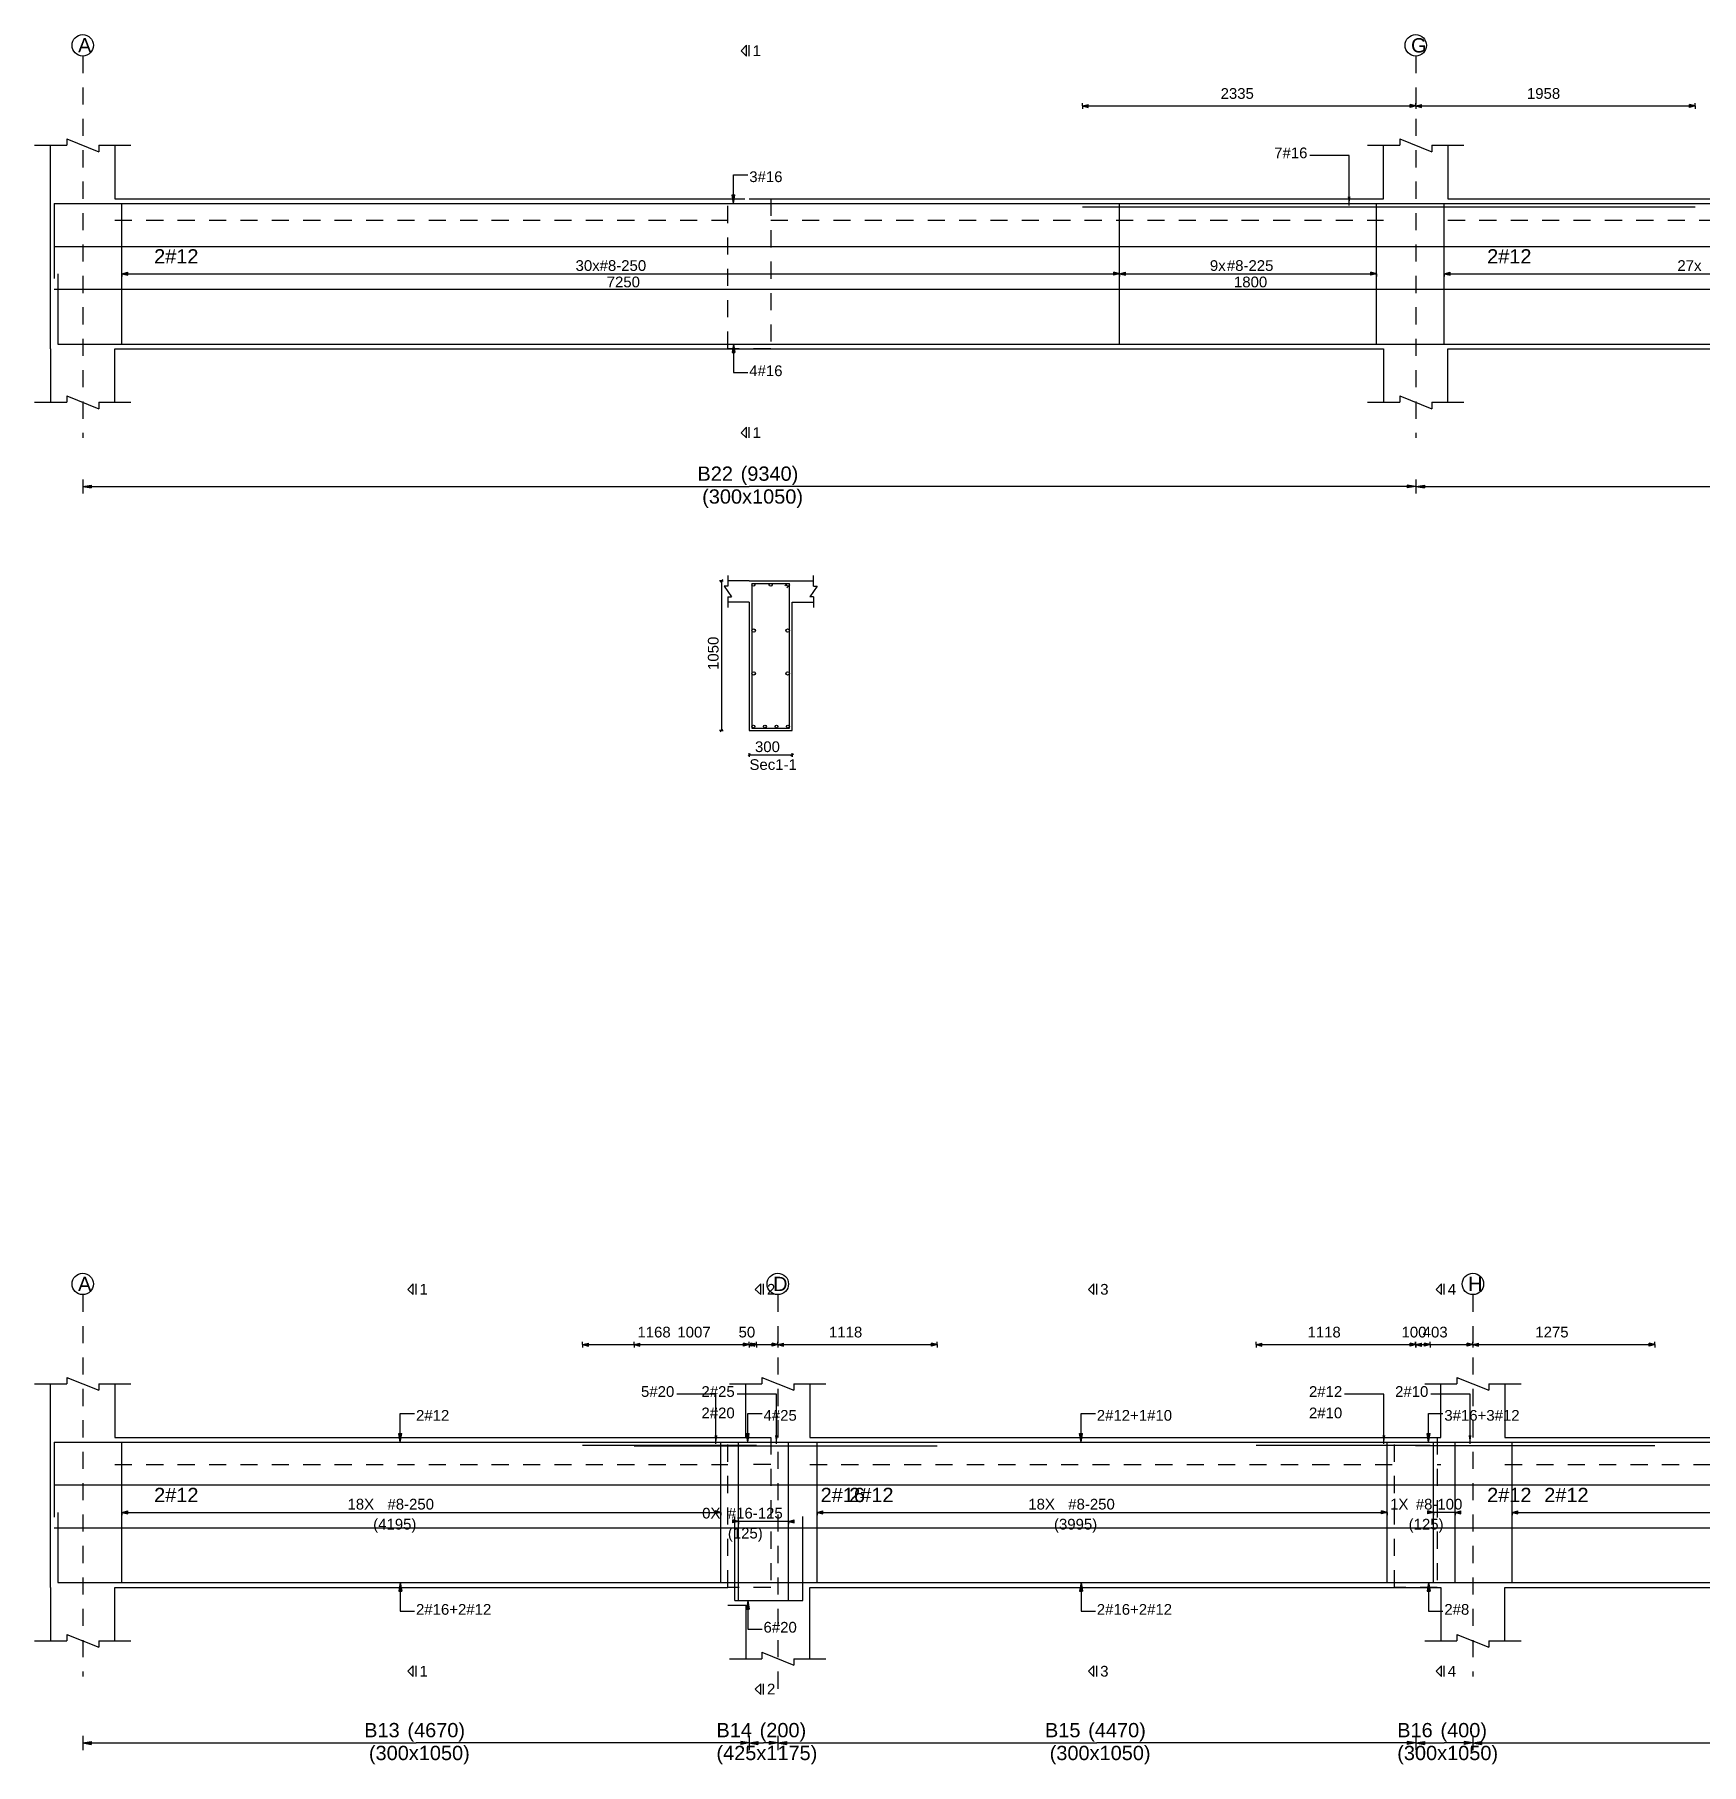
# Model space of a CAD drawing. Extents: x 0 to 98, y 3 to 248.
# Drawn here: x 0.66 to 12.34, y 123.25 to 135.37 of the extents above; entities that cross this region are included whole.
import ezdxf

# ---------------------------------------------------------------- set-up
doc = ezdxf.new("R2010")
doc.units = 0
doc.linetypes.add('ACAD_ISO02W100', pattern=[15, 12, -3])
for name, color, linetype in [('Axisline', 1, 'CONTINUOUS'), ('Axisline_Name', 2, 'CONTINUOUS'), ('Beam_bottombarlabeling', 2, 'CONTINUOUS'), ('Beam_Cross_Label', 4, 'CONTINUOUS'), ('Beam_CrossSection', 2, 'CONTINUOUS'), ('Beam_Dimensions_LS', 3, 'CONTINUOUS'), ('Beam_NameLS', 6, 'CONTINUOUS'), ('Beam_topbarsLabeling', 2, 'CONTINUOUS'), ('dim_all', 7, 'CONTINUOUS'), ('Extra_Topsteel_Labeling', 2, 'CONTINUOUS'), ('Extrabars', 7, 'CONTINUOUS'), ('Longsection', 2, 'CONTINUOUS'), ('main_botbars', 4, 'CONTINUOUS'), ('main_topbars', 4, 'CONTINUOUS'), ('SecondaryBeam', 2, 'CONTINUOUS'), ('SectionLine', 4, 'CONTINUOUS'), ('Sidefacebar', 140, 'CONTINUOUS'), ('Slabline', 253, 'CONTINUOUS'), ('span_dim', 7, 'CONTINUOUS'), ('spanline', 7, 'CONTINUOUS'), ('Stirrup_bar', 1, 'CONTINUOUS'), ('Stirrup_Dia_Spacing', 2, 'CONTINUOUS'), ('Stirrup_Length', 7, 'CONTINUOUS'), ('Stirrup_Numbers', 2, 'CONTINUOUS')]:
    doc.layers.add(name, color=color, linetype=linetype)
doc.styles.add('STRUDS_Arial', font='ARIAL.TTF', dxfattribs={"height": 0.04})

msp = doc.modelspace()

# ---------------------------------------------------------------- linework, layer by layer
at = {"layer": 'Axisline', "linetype": 'ACAD_ISO02W100', "ltscale": 0.01}
for p, q in [((1, 135.218), (1, 132.543)), ((10.34, 135.218), (10.34, 132.543)), ((1, 126.543), (1, 123.868)), ((5.87, 126.543), (5.87, 123.743)), ((10.74, 126.543), (10.74, 123.868))]:
    msp.add_line(p, q, dxfattribs=at)
at = {"layer": 'Axisline'}
for centre in [(1, 135.293), (10.34, 135.293), (1, 126.618), (5.87, 126.618), (10.74, 126.618)]:
    msp.add_circle(centre, 0.075, dxfattribs=at)
at = {"layer": 'Beam_bottombarlabeling'}
for p, q in [((5.56, 133.201), (5.55, 133.141)), ((5.56, 133.201), (5.56, 133.001)), ((5.56, 133.201), (5.57, 133.141)), ((5.55, 133.141), (5.57, 133.141)), ((5.56, 133.001), (5.66, 133.001)), ((3.225, 124.526), (3.215, 124.466)), ((3.215, 124.466), (3.235, 124.466)), ((3.225, 124.526), (3.225, 124.326)), ((3.225, 124.526), (3.235, 124.466)), ((7.995, 124.526), (7.985, 124.466)), ((7.985, 124.466), (8.005, 124.466)), ((7.995, 124.526), (7.995, 124.326)), ((7.995, 124.526), (8.005, 124.466)), ((10.43, 124.526), (10.42, 124.466)), ((10.42, 124.466), (10.44, 124.466)), ((10.43, 124.526), (10.43, 124.326)), ((10.43, 124.526), (10.44, 124.466)), ((3.225, 124.326), (3.325, 124.326)), ((5.66, 124.401), (5.65, 124.341)), ((5.65, 124.341), (5.67, 124.341)), ((5.66, 124.401), (5.66, 124.201)), ((5.66, 124.401), (5.67, 124.341)), ((7.995, 124.326), (8.095, 124.326)), ((10.43, 124.326), (10.53, 124.326)), ((5.66, 124.201), (5.76, 124.201))]:
    msp.add_line(p, q, dxfattribs=at)
for points in [[(5.56, 133.201), (5.55, 133.141), (5.56, 133.201), (5.57, 133.141)], [(3.225, 124.526), (3.215, 124.466), (3.225, 124.526), (3.235, 124.466)], [(7.995, 124.526), (7.985, 124.466), (7.995, 124.526), (8.005, 124.466)], [(10.43, 124.526), (10.42, 124.466), (10.43, 124.526), (10.44, 124.466)], [(5.66, 124.401), (5.65, 124.341), (5.66, 124.401), (5.67, 124.341)]]:
    msp.add_solid(points, dxfattribs=at)
at = {"layer": 'Beam_CrossSection'}
for p, q in [((5.52, 131.58), (5.52, 131.505)), ((6.12, 131.505), (6.12, 131.58)), ((5.52, 131.505), (5.495, 131.505)), ((5.495, 131.505), (5.545, 131.43)), ((5.67, 131.543), (5.52, 131.543)), ((5.67, 131.543), (5.97, 131.543)), ((5.67, 131.543), (5.67, 131.543)), ((5.97, 131.543), (5.97, 131.543)), ((5.97, 131.543), (6.12, 131.543)), ((6.145, 131.505), (6.095, 131.43)), ((6.12, 131.505), (6.145, 131.505)), ((5.52, 131.43), (5.52, 131.355)), ((5.52, 131.43), (5.545, 131.43)), ((5.67, 131.393), (5.52, 131.393)), ((5.67, 131.393), (5.67, 130.493)), ((5.97, 130.493), (5.97, 131.393)), ((5.97, 131.393), (6.12, 131.393)), ((6.12, 131.43), (6.095, 131.43)), ((6.12, 131.43), (6.12, 131.355)), ((5.67, 130.493), (5.97, 130.493))]:
    msp.add_line(p, q, dxfattribs=at)
at = {"layer": 'Beam_topbarsLabeling'}
for p, q in [((5.56, 134.185), (5.56, 134.385)), ((5.56, 134.385), (5.66, 134.385)), ((5.56, 134.185), (5.55, 134.245)), ((5.55, 134.245), (5.57, 134.245)), ((5.56, 134.185), (5.57, 134.245)), ((5.56, 134.245), (5.565, 134.245)), ((3.225, 125.51), (3.225, 125.71)), ((3.225, 125.71), (3.325, 125.71)), ((5.66, 125.51), (5.66, 125.71)), ((5.66, 125.71), (5.76, 125.71)), ((7.995, 125.51), (7.995, 125.71)), ((7.995, 125.71), (8.095, 125.71)), ((10.43, 125.51), (10.43, 125.71)), ((10.43, 125.71), (10.53, 125.71)), ((3.225, 125.51), (3.215, 125.57)), ((3.215, 125.57), (3.235, 125.57)), ((3.225, 125.51), (3.235, 125.57)), ((3.225, 125.57), (3.23, 125.57)), ((5.66, 125.51), (5.65, 125.57)), ((5.65, 125.57), (5.67, 125.57)), ((5.66, 125.51), (5.67, 125.57)), ((5.66, 125.57), (5.665, 125.57)), ((7.995, 125.51), (7.985, 125.57)), ((7.985, 125.57), (8.005, 125.57)), ((7.995, 125.51), (8.005, 125.57)), ((7.995, 125.57), (8, 125.57)), ((10.43, 125.51), (10.42, 125.57)), ((10.42, 125.57), (10.44, 125.57)), ((10.43, 125.51), (10.44, 125.57)), ((10.43, 125.57), (10.435, 125.57))]:
    msp.add_line(p, q, dxfattribs=at)
for points in [[(5.56, 134.185), (5.55, 134.245), (5.56, 134.185), (5.57, 134.245)], [(3.225, 125.51), (3.215, 125.57), (3.225, 125.51), (3.235, 125.57)], [(5.66, 125.51), (5.65, 125.57), (5.66, 125.51), (5.67, 125.57)], [(7.995, 125.51), (7.985, 125.57), (7.995, 125.51), (8.005, 125.57)], [(10.43, 125.51), (10.42, 125.57), (10.43, 125.51), (10.44, 125.57)]]:
    msp.add_solid(points, dxfattribs=at)
at = {"layer": 'dim_all'}
for p, q in [((8.005, 134.868), (8.005, 134.888)), ((8.005, 134.868), (8.005, 134.88)), ((8.005, 134.868), (8.005, 134.88)), ((8.005, 134.868), (8.045, 134.878)), ((8.005, 134.868), (8.005, 134.848)), ((8.005, 134.868), (8.045, 134.858)), ((8.005, 134.868), (8.005, 134.855)), ((8.005, 134.868), (8.005, 134.855)), ((8.005, 134.868), (12.2975, 134.868)), ((8.045, 134.858), (8.045, 134.878)), ((10.34, 134.868), (10.3, 134.878)), ((10.3, 134.858), (10.3, 134.878)), ((10.34, 134.868), (10.3, 134.878)), ((10.3, 134.858), (10.3, 134.878)), ((10.34, 134.868), (10.3, 134.858)), ((10.34, 134.868), (10.3, 134.858)), ((10.34, 134.868), (10.34, 134.888)), ((10.34, 134.868), (10.34, 134.888)), ((10.34, 134.868), (10.34, 134.888)), ((10.34, 134.868), (10.34, 134.888)), ((10.34, 134.868), (10.34, 134.88)), ((10.34, 134.868), (10.34, 134.88)), ((10.34, 134.868), (10.34, 134.88)), ((10.34, 134.868), (10.34, 134.88)), ((10.34, 134.868), (10.38, 134.878)), ((10.34, 134.868), (10.38, 134.878)), ((10.34, 134.868), (10.34, 134.848)), ((10.34, 134.868), (10.38, 134.858)), ((10.34, 134.868), (10.34, 134.848)), ((10.34, 134.868), (10.34, 134.855)), ((10.34, 134.868), (10.34, 134.855)), ((10.34, 134.868), (10.34, 134.855)), ((10.34, 134.868), (10.34, 134.855)), ((10.34, 134.868), (10.34, 134.868)), ((10.34, 134.868), (10.34, 134.848)), ((10.34, 134.868), (10.38, 134.858)), ((10.34, 134.868), (10.34, 134.848)), ((10.38, 134.858), (10.38, 134.878)), ((10.38, 134.858), (10.38, 134.878)), ((12.2975, 134.868), (12.2575, 134.878)), ((12.2575, 134.858), (12.2575, 134.878)), ((12.2975, 134.868), (12.2575, 134.858)), ((12.2975, 134.868), (12.2975, 134.888)), ((12.2975, 134.868), (12.2975, 134.88)), ((12.2975, 134.868), (12.2975, 134.88)), ((12.2975, 134.868), (12.2975, 134.848)), ((12.2975, 134.868), (12.2975, 134.855)), ((12.2975, 134.868), (12.2975, 134.855)), ((5.475, 131.543), (5.4625, 131.543)), ((5.475, 131.543), (5.4662, 131.534)), ((5.475, 131.543), (5.4838, 131.551)), ((5.475, 131.543), (5.4875, 131.543)), ((5.475, 131.543), (5.475, 130.493)), ((5.475, 130.493), (5.4625, 130.493)), ((5.475, 130.493), (5.4662, 130.484)), ((5.475, 130.493), (5.4838, 130.501)), ((5.475, 130.493), (5.4875, 130.493)), ((5.67, 130.323), (5.6612, 130.314)), ((5.67, 130.323), (5.67, 130.335)), ((5.67, 130.323), (5.6788, 130.331)), ((5.67, 130.323), (5.67, 130.31)), ((5.67, 130.323), (5.97, 130.323)), ((5.97, 130.323), (5.9612, 130.314)), ((5.97, 130.323), (5.97, 130.335)), ((5.97, 130.323), (5.9788, 130.331)), ((5.97, 130.323), (5.97, 130.31)), ((4.5025, 126.193), (4.5025, 126.213)), ((4.5025, 126.193), (4.5025, 126.205)), ((4.5025, 126.193), (4.5025, 126.205)), ((4.5025, 126.193), (4.5425, 126.203)), ((4.5025, 126.193), (4.5025, 126.173)), ((4.5025, 126.193), (4.5425, 126.183)), ((4.5025, 126.193), (4.5025, 126.18)), ((4.5025, 126.193), (4.5025, 126.18)), ((4.5025, 126.193), (5.72, 126.193)), ((4.5425, 126.183), (4.5425, 126.203)), ((4.8626, 126.193), (4.8626, 126.213)), ((4.8626, 126.193), (4.8626, 126.213)), ((4.8626, 126.193), (4.8626, 126.205)), ((4.8626, 126.193), (4.8626, 126.205)), ((4.8626, 126.193), (4.8626, 126.205)), ((4.8626, 126.193), (4.8626, 126.205)), ((4.8626, 126.193), (4.9026, 126.203)), ((4.8626, 126.193), (4.9026, 126.203)), ((4.8626, 126.193), (4.8626, 126.173)), ((4.8626, 126.193), (4.9026, 126.183)), ((4.8626, 126.193), (4.8626, 126.18)), ((4.8626, 126.193), (4.8626, 126.18)), ((4.8626, 126.193), (6.9875, 126.193)), ((4.8626, 126.193), (4.8626, 126.173)), ((4.8626, 126.193), (4.9026, 126.183)), ((4.8626, 126.193), (4.8626, 126.18)), ((4.8626, 126.193), (4.8626, 126.18)), ((4.8626, 126.193), (6.9875, 126.193)), ((4.9026, 126.183), (4.9026, 126.203)), ((4.9026, 126.183), (4.9026, 126.203)), ((5.67, 126.193), (5.63, 126.203)), ((5.63, 126.183), (5.63, 126.203)), ((5.67, 126.193), (5.63, 126.203)), ((5.63, 126.183), (5.63, 126.203)), ((5.67, 126.193), (5.63, 126.183)), ((5.67, 126.193), (5.63, 126.183)), ((5.67, 126.193), (5.67, 126.213)), ((5.67, 126.193), (5.67, 126.213)), ((5.67, 126.193), (5.67, 126.213)), ((5.67, 126.193), (5.67, 126.213)), ((5.67, 126.193), (5.67, 126.205)), ((5.67, 126.193), (5.67, 126.205)), ((5.67, 126.193), (5.67, 126.205)), ((5.67, 126.193), (5.67, 126.205)), ((5.67, 126.193), (5.71, 126.203)), ((5.67, 126.193), (5.71, 126.203)), ((5.67, 126.193), (5.67, 126.173)), ((5.67, 126.193), (5.71, 126.183)), ((5.67, 126.193), (5.67, 126.173)), ((5.67, 126.193), (5.67, 126.18)), ((5.67, 126.193), (5.67, 126.18)), ((5.67, 126.193), (5.67, 126.18)), ((5.67, 126.193), (5.67, 126.18)), ((5.67, 126.193), (5.67, 126.193)), ((5.67, 126.193), (5.67, 126.173)), ((5.67, 126.193), (5.71, 126.183)), ((5.67, 126.193), (5.67, 126.173)), ((5.72, 126.193), (5.68, 126.203)), ((5.68, 126.183), (5.68, 126.203)), ((5.72, 126.193), (5.68, 126.183)), ((5.71, 126.183), (5.71, 126.203)), ((5.71, 126.183), (5.71, 126.203)), ((5.72, 126.193), (5.72, 126.213)), ((5.72, 126.193), (5.72, 126.205)), ((5.72, 126.193), (5.72, 126.205)), ((5.72, 126.193), (5.72, 126.173)), ((5.72, 126.193), (5.72, 126.18)), ((5.72, 126.193), (5.72, 126.18)), ((5.87, 126.193), (5.83, 126.203)), ((5.83, 126.183), (5.83, 126.203)), ((5.87, 126.193), (5.83, 126.203)), ((5.83, 126.183), (5.83, 126.203)), ((5.87, 126.193), (5.83, 126.203)), ((5.83, 126.183), (5.83, 126.203)), ((5.87, 126.193), (5.83, 126.203)), ((5.83, 126.183), (5.83, 126.203)), ((5.87, 126.193), (5.83, 126.183)), ((5.87, 126.193), (5.83, 126.183)), ((5.87, 126.193), (5.83, 126.183)), ((5.87, 126.193), (5.83, 126.183)), ((5.87, 126.193), (5.87, 126.213)), ((5.87, 126.193), (5.87, 126.213)), ((5.87, 126.193), (5.87, 126.213)), ((5.87, 126.193), (5.87, 126.213)), ((5.87, 126.193), (5.87, 126.213)), ((5.87, 126.193), (5.87, 126.213)), ((5.87, 126.193), (5.87, 126.213)), ((5.87, 126.193), (5.87, 126.213)), ((5.87, 126.193), (5.87, 126.205)), ((5.87, 126.193), (5.87, 126.205)), ((5.87, 126.193), (5.87, 126.205)), ((5.87, 126.193), (5.87, 126.205)), ((5.87, 126.193), (5.87, 126.205)), ((5.87, 126.193), (5.87, 126.205)), ((5.87, 126.193), (5.87, 126.205)), ((5.87, 126.193), (5.87, 126.205)), ((5.87, 126.193), (5.91, 126.203)), ((5.87, 126.193), (5.91, 126.203)), ((5.87, 126.193), (5.91, 126.203)), ((5.87, 126.193), (5.91, 126.203)), ((5.87, 126.193), (5.87, 126.173)), ((5.87, 126.193), (5.91, 126.183)), ((5.87, 126.193), (5.87, 126.173)), ((5.87, 126.193), (5.87, 126.18)), ((5.87, 126.193), (5.87, 126.18)), ((5.87, 126.193), (5.87, 126.18)), ((5.87, 126.193), (5.87, 126.18)), ((5.87, 126.193), (5.87, 126.193)), ((5.87, 126.193), (5.87, 126.173)), ((5.87, 126.193), (5.91, 126.183)), ((5.87, 126.193), (5.87, 126.173)), ((5.87, 126.193), (5.87, 126.173)), ((5.87, 126.193), (5.91, 126.183)), ((5.87, 126.193), (5.87, 126.173)), ((5.87, 126.193), (5.87, 126.18)), ((5.87, 126.193), (5.87, 126.18)), ((5.87, 126.193), (5.87, 126.18)), ((5.87, 126.193), (5.87, 126.18)), ((5.87, 126.193), (5.87, 126.193)), ((5.87, 126.193), (5.87, 126.173)), ((5.87, 126.193), (5.91, 126.183)), ((5.87, 126.193), (5.87, 126.173)), ((5.91, 126.183), (5.91, 126.203)), ((5.91, 126.183), (5.91, 126.203)), ((5.91, 126.183), (5.91, 126.203)), ((5.91, 126.183), (5.91, 126.203)), ((6.9875, 126.193), (6.9475, 126.203)), ((6.9475, 126.183), (6.9475, 126.203)), ((6.9875, 126.193), (6.9475, 126.203)), ((6.9475, 126.183), (6.9475, 126.203)), ((6.9875, 126.193), (6.9475, 126.183)), ((6.9875, 126.193), (6.9475, 126.183)), ((6.9875, 126.193), (6.9875, 126.213)), ((6.9875, 126.193), (6.9875, 126.213)), ((6.9875, 126.193), (6.9875, 126.205)), ((6.9875, 126.193), (6.9875, 126.205)), ((6.9875, 126.193), (6.9875, 126.205)), ((6.9875, 126.193), (6.9875, 126.205)), ((6.9875, 126.193), (6.9875, 126.173)), ((6.9875, 126.193), (6.9875, 126.18)), ((6.9875, 126.193), (6.9875, 126.18)), ((6.9875, 126.193), (6.9875, 126.173)), ((6.9875, 126.193), (6.9875, 126.18)), ((6.9875, 126.193), (6.9875, 126.18)), ((9.2225, 126.193), (9.2225, 126.213)), ((9.2225, 126.193), (9.2225, 126.213)), ((9.2225, 126.193), (9.2225, 126.205)), ((9.2225, 126.193), (9.2225, 126.205)), ((9.2225, 126.193), (9.2225, 126.205)), ((9.2225, 126.193), (9.2225, 126.205)), ((9.2225, 126.193), (9.2625, 126.203)), ((9.2225, 126.193), (9.2625, 126.203)), ((9.2225, 126.193), (9.2225, 126.173)), ((9.2225, 126.193), (9.2625, 126.183)), ((9.2225, 126.193), (9.2225, 126.18)), ((9.2225, 126.193), (9.2225, 126.18)), ((9.2225, 126.193), (10.44, 126.193)), ((9.2225, 126.193), (9.2225, 126.173)), ((9.2225, 126.193), (9.2625, 126.183)), ((9.2225, 126.193), (9.2225, 126.18)), ((9.2225, 126.193), (9.2225, 126.18)), ((9.2225, 126.193), (10.44, 126.193)), ((9.2625, 126.183), (9.2625, 126.203)), ((9.2625, 126.183), (9.2625, 126.203)), ((10.34, 126.193), (10.3, 126.203)), ((10.3, 126.183), (10.3, 126.203)), ((10.34, 126.193), (10.3, 126.203)), ((10.3, 126.183), (10.3, 126.203)), ((10.34, 126.193), (10.3, 126.203)), ((10.3, 126.183), (10.3, 126.203)), ((10.34, 126.193), (10.3, 126.203)), ((10.3, 126.183), (10.3, 126.203)), ((10.34, 126.193), (10.3, 126.183)), ((10.34, 126.193), (10.3, 126.183)), ((10.34, 126.193), (10.3, 126.183)), ((10.34, 126.193), (10.3, 126.183)), ((10.337, 126.193), (10.337, 126.213)), ((10.337, 126.193), (10.337, 126.205)), ((10.337, 126.193), (10.337, 126.205)), ((10.337, 126.193), (10.377, 126.203)), ((10.337, 126.193), (10.337, 126.173)), ((10.337, 126.193), (10.377, 126.183)), ((10.337, 126.193), (10.337, 126.18)), ((10.337, 126.193), (10.337, 126.18)), ((10.337, 126.193), (12.015, 126.193)), ((10.34, 126.193), (10.34, 126.213)), ((10.34, 126.193), (10.34, 126.213)), ((10.34, 126.193), (10.34, 126.213)), ((10.34, 126.193), (10.34, 126.213)), ((10.34, 126.193), (10.34, 126.213)), ((10.34, 126.193), (10.34, 126.213)), ((10.34, 126.193), (10.34, 126.213)), ((10.34, 126.193), (10.34, 126.213)), ((10.34, 126.193), (10.34, 126.205)), ((10.34, 126.193), (10.34, 126.205)), ((10.34, 126.193), (10.34, 126.205)), ((10.34, 126.193), (10.34, 126.205)), ((10.34, 126.193), (10.34, 126.205)), ((10.34, 126.193), (10.34, 126.205)), ((10.34, 126.193), (10.34, 126.205)), ((10.34, 126.193), (10.34, 126.205)), ((10.34, 126.193), (10.38, 126.203)), ((10.34, 126.193), (10.38, 126.203)), ((10.34, 126.193), (10.38, 126.203)), ((10.34, 126.193), (10.38, 126.203)), ((10.34, 126.193), (10.34, 126.173)), ((10.34, 126.193), (10.38, 126.183)), ((10.34, 126.193), (10.34, 126.173)), ((10.34, 126.193), (10.34, 126.18)), ((10.34, 126.193), (10.34, 126.18)), ((10.34, 126.193), (10.34, 126.18)), ((10.34, 126.193), (10.34, 126.18)), ((10.34, 126.193), (10.34, 126.193)), ((10.34, 126.193), (10.34, 126.173)), ((10.34, 126.193), (10.38, 126.183)), ((10.34, 126.193), (10.34, 126.173)), ((10.34, 126.193), (10.34, 126.173)), ((10.34, 126.193), (10.38, 126.183)), ((10.34, 126.193), (10.34, 126.173)), ((10.34, 126.193), (10.34, 126.18)), ((10.34, 126.193), (10.34, 126.18)), ((10.34, 126.193), (10.34, 126.18)), ((10.34, 126.193), (10.34, 126.18)), ((10.34, 126.193), (10.34, 126.193)), ((10.34, 126.193), (10.34, 126.173)), ((10.34, 126.193), (10.38, 126.183)), ((10.34, 126.193), (10.34, 126.173)), ((10.377, 126.183), (10.377, 126.203)), ((10.38, 126.183), (10.38, 126.203)), ((10.38, 126.183), (10.38, 126.203)), ((10.38, 126.183), (10.38, 126.203)), ((10.38, 126.183), (10.38, 126.203)), ((10.44, 126.193), (10.4, 126.203)), ((10.4, 126.183), (10.4, 126.203)), ((10.44, 126.193), (10.4, 126.203)), ((10.4, 126.183), (10.4, 126.203)), ((10.44, 126.193), (10.4, 126.183)), ((10.44, 126.193), (10.4, 126.183)), ((10.44, 126.193), (10.44, 126.213)), ((10.44, 126.193), (10.44, 126.213)), ((10.44, 126.193), (10.44, 126.205)), ((10.44, 126.193), (10.44, 126.205)), ((10.44, 126.193), (10.44, 126.205)), ((10.44, 126.193), (10.44, 126.205)), ((10.44, 126.193), (10.44, 126.173)), ((10.44, 126.193), (10.44, 126.18)), ((10.44, 126.193), (10.44, 126.18)), ((10.44, 126.193), (10.44, 126.173)), ((10.44, 126.193), (10.44, 126.18)), ((10.44, 126.193), (10.44, 126.18)), ((10.74, 126.193), (10.7, 126.203)), ((10.7, 126.183), (10.7, 126.203)), ((10.74, 126.193), (10.7, 126.203)), ((10.7, 126.183), (10.7, 126.203)), ((10.74, 126.193), (10.7, 126.183)), ((10.74, 126.193), (10.7, 126.183)), ((10.74, 126.193), (10.74, 126.213)), ((10.74, 126.193), (10.74, 126.213)), ((10.74, 126.193), (10.74, 126.213)), ((10.74, 126.193), (10.74, 126.213)), ((10.74, 126.193), (10.74, 126.205)), ((10.74, 126.193), (10.74, 126.205)), ((10.74, 126.193), (10.74, 126.205)), ((10.74, 126.193), (10.74, 126.205)), ((10.74, 126.193), (10.78, 126.203)), ((10.74, 126.193), (10.78, 126.203)), ((10.74, 126.193), (10.74, 126.173)), ((10.74, 126.193), (10.78, 126.183)), ((10.74, 126.193), (10.74, 126.173)), ((10.74, 126.193), (10.74, 126.18)), ((10.74, 126.193), (10.74, 126.18)), ((10.74, 126.193), (10.74, 126.18)), ((10.74, 126.193), (10.74, 126.18)), ((10.74, 126.193), (10.74, 126.193)), ((10.74, 126.193), (10.74, 126.173)), ((10.74, 126.193), (10.78, 126.183)), ((10.74, 126.193), (10.74, 126.173)), ((10.78, 126.183), (10.78, 126.203)), ((10.78, 126.183), (10.78, 126.203)), ((12.015, 126.193), (11.975, 126.203)), ((11.975, 126.183), (11.975, 126.203)), ((12.015, 126.193), (11.975, 126.183)), ((12.015, 126.193), (12.015, 126.213)), ((12.015, 126.193), (12.015, 126.205)), ((12.015, 126.193), (12.015, 126.205)), ((12.015, 126.193), (12.015, 126.173)), ((12.015, 126.193), (12.015, 126.18)), ((12.015, 126.193), (12.015, 126.18))]:
    msp.add_line(p, q, dxfattribs=at)
for points in [[(8.005, 134.868), (8.045, 134.878), (8.005, 134.868), (8.045, 134.858)], [(10.34, 134.868), (10.3, 134.878), (10.34, 134.868), (10.3, 134.858)], [(10.34, 134.868), (10.3, 134.878), (10.34, 134.868), (10.3, 134.858)], [(10.34, 134.868), (10.38, 134.878), (10.34, 134.868), (10.38, 134.858)], [(10.34, 134.868), (10.38, 134.878), (10.34, 134.868), (10.38, 134.858)], [(12.2975, 134.868), (12.2575, 134.878), (12.2975, 134.868), (12.2575, 134.858)], [(4.5025, 126.193), (4.5425, 126.203), (4.5025, 126.193), (4.5425, 126.183)], [(4.8626, 126.193), (4.9026, 126.203), (4.8626, 126.193), (4.9026, 126.183)], [(4.8626, 126.193), (4.9026, 126.203), (4.8626, 126.193), (4.9026, 126.183)], [(5.67, 126.193), (5.63, 126.203), (5.67, 126.193), (5.63, 126.183)], [(5.67, 126.193), (5.63, 126.203), (5.67, 126.193), (5.63, 126.183)], [(5.67, 126.193), (5.71, 126.203), (5.67, 126.193), (5.71, 126.183)], [(5.67, 126.193), (5.71, 126.203), (5.67, 126.193), (5.71, 126.183)], [(5.72, 126.193), (5.68, 126.203), (5.72, 126.193), (5.68, 126.183)], [(5.87, 126.193), (5.83, 126.203), (5.87, 126.193), (5.83, 126.183)], [(5.87, 126.193), (5.83, 126.203), (5.87, 126.193), (5.83, 126.183)], [(5.87, 126.193), (5.83, 126.203), (5.87, 126.193), (5.83, 126.183)], [(5.87, 126.193), (5.83, 126.203), (5.87, 126.193), (5.83, 126.183)], [(5.87, 126.193), (5.91, 126.203), (5.87, 126.193), (5.91, 126.183)], [(5.87, 126.193), (5.91, 126.203), (5.87, 126.193), (5.91, 126.183)], [(5.87, 126.193), (5.91, 126.203), (5.87, 126.193), (5.91, 126.183)], [(5.87, 126.193), (5.91, 126.203), (5.87, 126.193), (5.91, 126.183)], [(6.9875, 126.193), (6.9475, 126.203), (6.9875, 126.193), (6.9475, 126.183)], [(6.9875, 126.193), (6.9475, 126.203), (6.9875, 126.193), (6.9475, 126.183)], [(9.2225, 126.193), (9.2625, 126.203), (9.2225, 126.193), (9.2625, 126.183)], [(9.2225, 126.193), (9.2625, 126.203), (9.2225, 126.193), (9.2625, 126.183)], [(10.34, 126.193), (10.3, 126.203), (10.34, 126.193), (10.3, 126.183)], [(10.34, 126.193), (10.3, 126.203), (10.34, 126.193), (10.3, 126.183)], [(10.34, 126.193), (10.3, 126.203), (10.34, 126.193), (10.3, 126.183)], [(10.34, 126.193), (10.3, 126.203), (10.34, 126.193), (10.3, 126.183)], [(10.337, 126.193), (10.377, 126.203), (10.337, 126.193), (10.377, 126.183)], [(10.34, 126.193), (10.38, 126.203), (10.34, 126.193), (10.38, 126.183)], [(10.34, 126.193), (10.38, 126.203), (10.34, 126.193), (10.38, 126.183)], [(10.34, 126.193), (10.38, 126.203), (10.34, 126.193), (10.38, 126.183)], [(10.34, 126.193), (10.38, 126.203), (10.34, 126.193), (10.38, 126.183)], [(10.44, 126.193), (10.4, 126.203), (10.44, 126.193), (10.4, 126.183)], [(10.44, 126.193), (10.4, 126.203), (10.44, 126.193), (10.4, 126.183)], [(10.74, 126.193), (10.7, 126.203), (10.74, 126.193), (10.7, 126.183)], [(10.74, 126.193), (10.7, 126.203), (10.74, 126.193), (10.7, 126.183)], [(10.74, 126.193), (10.78, 126.203), (10.74, 126.193), (10.78, 126.183)], [(10.74, 126.193), (10.78, 126.203), (10.74, 126.193), (10.78, 126.183)], [(12.015, 126.193), (11.975, 126.203), (12.015, 126.193), (11.975, 126.183)]]:
    msp.add_solid(points, dxfattribs=at)
at = {"layer": 'Extra_Topsteel_Labeling'}
for p, q in [((9.873, 134.522), (9.598, 134.522)), ((9.873, 134.172), (9.873, 134.522)), ((5.4365, 125.847), (5.1615, 125.847)), ((5.4365, 125.497), (5.4365, 125.847)), ((5.86, 125.847), (5.585, 125.847)), ((5.86, 125.497), (5.86, 125.847)), ((10.1165, 125.847), (9.8415, 125.847)), ((10.1165, 125.497), (10.1165, 125.847)), ((10.72, 125.847), (10.445, 125.847)), ((10.72, 125.497), (10.72, 125.847))]:
    msp.add_line(p, q, dxfattribs=at)
for points in [[(9.873, 134.172), (9.863, 134.232), (9.873, 134.172), (9.883, 134.232)], [(5.4365, 125.497), (5.4265, 125.557), (5.4365, 125.497), (5.4465, 125.557)], [(5.86, 125.497), (5.85, 125.557), (5.86, 125.497), (5.87, 125.557)], [(10.1165, 125.497), (10.1065, 125.557), (10.1165, 125.497), (10.1265, 125.557)], [(10.72, 125.497), (10.71, 125.557), (10.72, 125.497), (10.73, 125.557)]]:
    msp.add_solid(points, dxfattribs=at)
at = {"layer": 'Extrabars'}
for p, q in [((12.2975, 134.16), (8.005, 134.16)), ((5.72, 125.487), (4.5025, 125.487)), ((6.9875, 125.481), (4.8626, 125.481)), ((6.9875, 125.481), (4.8626, 125.481)), ((10.44, 125.487), (9.2225, 125.487)), ((10.44, 125.487), (9.2225, 125.487)), ((12.015, 125.485), (10.337, 125.485))]:
    msp.add_line(p, q, dxfattribs=at)
at = {"layer": 'Longsection'}
for p, q in [((0.8875, 134.638), (0.8875, 134.593)), ((0.8875, 134.638), (1.1125, 134.548)), ((10.2275, 134.638), (10.2275, 134.593)), ((10.2275, 134.638), (10.4525, 134.548)), ((0.6625, 134.593), (0.775, 134.593)), ((0.6625, 134.593), (0.8875, 134.593)), ((0.775, 134.218), (0.775, 134.593)), ((1.1125, 134.593), (1.1125, 134.548)), ((1.1125, 134.593), (1.3375, 134.593)), ((1.225, 134.593), (1.225, 134.218)), ((10.0025, 134.593), (10.115, 134.593)), ((10.0025, 134.593), (10.2275, 134.593)), ((10.115, 134.218), (10.115, 134.593)), ((10.4525, 134.593), (10.4525, 134.548)), ((10.4525, 134.593), (10.6775, 134.593)), ((10.565, 134.593), (10.565, 134.218)), ((0.775, 133.168), (0.775, 134.218)), ((1, 134.218), (1, 134.218)), ((1.225, 134.218), (5.52, 134.218)), ((5.67, 134.218), (10.115, 134.218)), ((10.565, 134.218), (12.85, 134.218)), ((0.775, 133.168), (0.775, 132.793)), ((1.225, 132.793), (1.225, 133.168)), ((1.225, 133.168), (5.52, 133.168)), ((5.52, 133.168), (10.115, 133.168)), ((10.115, 133.168), (10.115, 132.793)), ((10.565, 132.793), (10.565, 133.168)), ((10.565, 133.168), (12.55, 133.168)), ((0.6625, 132.793), (0.775, 132.793)), ((0.6625, 132.793), (0.8875, 132.793)), ((0.8875, 132.838), (0.8875, 132.793)), ((0.8875, 132.838), (1.1125, 132.748)), ((1.1125, 132.793), (1.1125, 132.748)), ((1.1125, 132.793), (1.3375, 132.793)), ((10.0025, 132.793), (10.115, 132.793)), ((10.0025, 132.793), (10.2275, 132.793)), ((10.2275, 132.838), (10.2275, 132.793)), ((10.2275, 132.838), (10.4525, 132.748)), ((10.4525, 132.793), (10.4525, 132.748)), ((10.4525, 132.793), (10.6775, 132.793)), ((0.6625, 125.918), (0.775, 125.918)), ((0.6625, 125.918), (0.8875, 125.918)), ((0.775, 125.543), (0.775, 125.918)), ((0.8875, 125.963), (0.8875, 125.918)), ((0.8875, 125.963), (1.1125, 125.873)), ((1.1125, 125.918), (1.1125, 125.873)), ((1.1125, 125.918), (1.3375, 125.918)), ((1.225, 125.918), (1.225, 125.543)), ((5.5325, 125.918), (5.645, 125.918)), ((5.5325, 125.918), (5.7575, 125.918)), ((5.645, 125.543), (5.645, 125.918)), ((5.7575, 125.963), (5.7575, 125.918)), ((5.7575, 125.963), (5.9825, 125.873)), ((5.9825, 125.918), (5.9825, 125.873)), ((5.9825, 125.918), (6.2075, 125.918)), ((6.095, 125.918), (6.095, 125.543)), ((10.4025, 125.918), (10.515, 125.918)), ((10.4025, 125.918), (10.6275, 125.918)), ((10.515, 125.543), (10.515, 125.918)), ((10.6275, 125.963), (10.6275, 125.918)), ((10.6275, 125.963), (10.8525, 125.873)), ((10.8525, 125.918), (10.8525, 125.873)), ((10.8525, 125.918), (11.0775, 125.918)), ((10.965, 125.918), (10.965, 125.543)), ((0.775, 124.493), (0.775, 125.543)), ((1, 125.543), (1, 125.543)), ((1.225, 125.543), (5.82, 125.543)), ((5.67, 125.543), (5.645, 125.543)), ((6.095, 125.543), (10.49, 125.543)), ((10.34, 125.543), (10.515, 125.543)), ((10.965, 125.543), (12.55, 125.543)), ((0.775, 124.493), (0.775, 124.118)), ((1.225, 124.118), (1.225, 124.493)), ((1.225, 124.493), (5.52, 124.493)), ((6.095, 123.993), (6.095, 124.493)), ((6.095, 124.493), (10.19, 124.493)), ((10.19, 124.493), (10.515, 124.493)), ((10.515, 124.493), (10.515, 124.118)), ((10.965, 124.118), (10.965, 124.493)), ((10.965, 124.493), (12.55, 124.493)), ((5.52, 124.368), (5.645, 124.368)), ((5.645, 124.368), (5.645, 123.993)), ((0.6625, 124.118), (0.775, 124.118)), ((0.6625, 124.118), (0.8875, 124.118)), ((0.8875, 124.163), (0.8875, 124.118)), ((0.8875, 124.163), (1.1125, 124.073)), ((1.1125, 124.118), (1.1125, 124.073)), ((1.1125, 124.118), (1.3375, 124.118)), ((10.4025, 124.118), (10.515, 124.118)), ((10.4025, 124.118), (10.6275, 124.118)), ((10.6275, 124.163), (10.6275, 124.118)), ((10.6275, 124.163), (10.8525, 124.073)), ((10.8525, 124.118), (10.8525, 124.073)), ((10.8525, 124.118), (11.0775, 124.118)), ((5.5325, 123.993), (5.645, 123.993)), ((5.5325, 123.993), (5.7575, 123.993)), ((5.7575, 124.038), (5.7575, 123.993)), ((5.7575, 124.038), (5.9825, 123.948)), ((5.9825, 123.993), (5.9825, 123.948)), ((5.9825, 123.993), (6.2075, 123.993))]:
    msp.add_line(p, q, dxfattribs=at)
at = {"layer": 'main_botbars'}
for p, q in [((0.8, 134.185), (0.8, 133.66)), ((0.8, 134.185), (10.54, 134.185)), ((10.14, 134.185), (18.145, 134.185)), ((0.825, 133.693), (0.825, 133.201)), ((0.825, 133.201), (10.515, 133.201)), ((10.165, 133.201), (10.165, 133.201)), ((10.165, 133.201), (18.27, 133.201)), ((10.515, 133.201), (10.515, 133.201)), ((0.8, 125.51), (0.8, 124.985)), ((0.8, 125.51), (5.795, 125.51)), ((5.545, 125.51), (6.07, 125.51)), ((5.67, 125.51), (10.465, 125.51)), ((10.215, 125.51), (10.94, 125.51)), ((10.54, 125.51), (16.04, 125.51)), ((0.825, 125.018), (0.825, 124.526)), ((5.57, 124.401), (5.57, 124.988)), ((6.045, 124.401), (6.045, 124.988)), ((0.825, 124.526), (6.3144, 124.526)), ((4.8256, 124.526), (5.695, 124.526)), ((5.695, 124.526), (10.44, 124.526)), ((6.3144, 124.526), (6.4644, 124.526)), ((10.24, 124.526), (10.24, 124.526)), ((10.24, 124.526), (10.915, 124.526)), ((10.565, 124.526), (10.565, 124.526)), ((10.565, 124.526), (16.015, 124.526)), ((5.57, 124.401), (5.57, 124.401)), ((5.57, 124.401), (6.045, 124.401))]:
    msp.add_line(p, q, dxfattribs=at)
for centre in [(5.6988, 130.521), (5.7796, 130.521), (5.8604, 130.521), (5.9413, 130.521)]:
    msp.add_circle(centre, 0.01, dxfattribs=at)
at = {"layer": 'main_topbars'}
for centre in [(5.6988, 131.514), (5.82, 131.514), (5.9413, 131.514)]:
    msp.add_circle(centre, 0.01, dxfattribs=at)
at = {"layer": 'SecondaryBeam', "linetype": 'ACAD_ISO02W100', "ltscale": 0.01}
for p, q in [((5.52, 134.218), (5.82, 134.218)), ((5.52, 133.168), (5.52, 134.218)), ((5.82, 134.218), (5.82, 133.168)), ((5.82, 133.168), (5.52, 133.168)), ((5.52, 125.543), (5.82, 125.543)), ((5.52, 124.493), (5.52, 125.543)), ((5.82, 125.543), (5.82, 124.493)), ((10.19, 125.543), (10.49, 125.543)), ((10.19, 124.493), (10.19, 125.543)), ((10.49, 125.543), (10.49, 124.493)), ((5.82, 124.493), (5.52, 124.493)), ((10.49, 124.493), (10.19, 124.493))]:
    msp.add_line(p, q, dxfattribs=at)
at = {"layer": 'SectionLine'}
for p, q in [((5.65, 135.293), (5.6125, 135.255)), ((5.65, 135.218), (5.6125, 135.255)), ((5.65, 135.218), (5.65, 135.293)), ((5.67, 135.218), (5.67, 135.293)), ((5.65, 132.618), (5.6125, 132.58)), ((5.65, 132.543), (5.6125, 132.58)), ((5.65, 132.543), (5.65, 132.618)), ((5.67, 132.543), (5.67, 132.618)), ((3.315, 126.618), (3.2775, 126.58)), ((3.315, 126.543), (3.315, 126.618)), ((3.335, 126.543), (3.335, 126.618)), ((5.75, 126.618), (5.7125, 126.58)), ((5.75, 126.543), (5.75, 126.618)), ((5.77, 126.543), (5.77, 126.618)), ((8.085, 126.618), (8.0475, 126.58)), ((8.085, 126.543), (8.085, 126.618)), ((8.105, 126.543), (8.105, 126.618)), ((10.52, 126.618), (10.4825, 126.58)), ((10.52, 126.543), (10.52, 126.618)), ((10.54, 126.543), (10.54, 126.618)), ((3.315, 126.543), (3.2775, 126.58)), ((5.75, 126.543), (5.7125, 126.58)), ((8.085, 126.543), (8.0475, 126.58)), ((10.52, 126.543), (10.4825, 126.58)), ((3.315, 123.943), (3.2775, 123.905)), ((3.315, 123.868), (3.315, 123.943)), ((3.335, 123.868), (3.335, 123.943)), ((8.085, 123.943), (8.0475, 123.905)), ((8.085, 123.868), (8.085, 123.943)), ((8.105, 123.868), (8.105, 123.943)), ((10.52, 123.943), (10.4825, 123.905)), ((10.52, 123.868), (10.52, 123.943)), ((10.54, 123.868), (10.54, 123.943)), ((3.315, 123.868), (3.2775, 123.905)), ((5.75, 123.818), (5.7125, 123.78)), ((5.75, 123.743), (5.75, 123.818)), ((5.77, 123.743), (5.77, 123.818)), ((8.085, 123.868), (8.0475, 123.905)), ((10.52, 123.868), (10.4825, 123.905)), ((5.75, 123.743), (5.7125, 123.78))]:
    msp.add_line(p, q, dxfattribs=at)
at = {"layer": 'Sidefacebar'}
for p, q in [((0.8, 133.885), (10.54, 133.885)), ((10.14, 133.885), (18.295, 133.885)), ((0.8, 133.585), (10.54, 133.585)), ((10.14, 133.585), (18.295, 133.585)), ((0.8, 125.21), (5.795, 125.21)), ((5.545, 125.21), (6.07, 125.21)), ((5.67, 125.21), (10.465, 125.21)), ((10.215, 125.21), (10.94, 125.21)), ((10.54, 125.21), (16.04, 125.21)), ((0.8, 124.91), (5.795, 124.91)), ((5.545, 124.91), (6.07, 124.91)), ((5.67, 124.91), (10.465, 124.91)), ((10.215, 124.91), (10.94, 124.91)), ((10.54, 124.91), (16.04, 124.91))]:
    msp.add_line(p, q, dxfattribs=at)
for centre in [(5.701, 131.194), (5.939, 131.194), (5.701, 130.894), (5.939, 130.894)]:
    msp.add_circle(centre, 0.012, dxfattribs=at)
at = {"layer": 'Slabline', "linetype": 'ACAD_ISO02W100', "ltscale": 0.01}
for p, q in [((1.225, 134.068), (5.52, 134.068)), ((5.82, 134.068), (10.115, 134.068)), ((10.565, 134.068), (12.55, 134.068)), ((1.225, 125.353), (5.52, 125.353)), ((5.82, 125.353), (5.645, 125.353)), ((6.095, 125.353), (10.19, 125.353)), ((10.49, 125.353), (10.515, 125.353)), ((10.965, 125.353), (12.55, 125.353))]:
    msp.add_line(p, q, dxfattribs=at)
at = {"layer": 'spanline'}
for p, q in [((1, 132.253), (1, 132.153)), ((1, 132.203), (1.06, 132.213)), ((1, 132.203), (5.67, 132.203)), ((1, 132.203), (1.06, 132.193)), ((1.06, 132.213), (1.06, 132.193)), ((10.34, 132.203), (5.67, 132.203)), ((10.34, 132.203), (10.28, 132.213)), ((10.28, 132.213), (10.28, 132.193)), ((10.34, 132.203), (10.28, 132.193)), ((10.34, 132.253), (10.34, 132.153)), ((10.34, 132.253), (10.34, 132.153)), ((10.34, 132.203), (10.4, 132.213)), ((10.34, 132.203), (14.255, 132.203)), ((10.34, 132.203), (10.4, 132.193)), ((10.4, 132.213), (10.4, 132.193)), ((1, 123.453), (1, 123.353)), ((5.67, 123.453), (5.67, 123.353)), ((5.67, 123.453), (5.67, 123.353)), ((5.87, 123.453), (5.87, 123.353)), ((5.87, 123.453), (5.87, 123.353)), ((10.34, 123.453), (10.34, 123.353)), ((10.34, 123.453), (10.34, 123.353)), ((10.74, 123.453), (10.74, 123.353)), ((10.74, 123.453), (10.74, 123.353)), ((1, 123.403), (1.06, 123.413)), ((1, 123.403), (3.335, 123.403)), ((1, 123.403), (1.06, 123.393)), ((1.06, 123.413), (1.06, 123.393)), ((5.67, 123.403), (3.335, 123.403)), ((5.67, 123.403), (5.61, 123.413)), ((5.61, 123.413), (5.61, 123.393)), ((5.67, 123.403), (5.61, 123.393)), ((5.67, 123.403), (5.73, 123.413)), ((5.67, 123.403), (5.77, 123.403)), ((5.67, 123.403), (5.73, 123.393)), ((5.73, 123.413), (5.73, 123.393)), ((5.87, 123.403), (5.77, 123.403)), ((5.87, 123.403), (5.81, 123.413)), ((5.81, 123.413), (5.81, 123.393)), ((5.87, 123.403), (5.81, 123.393)), ((5.87, 123.403), (5.93, 123.413)), ((5.87, 123.403), (8.105, 123.403)), ((5.87, 123.403), (5.93, 123.393)), ((5.93, 123.413), (5.93, 123.393)), ((10.34, 123.403), (8.105, 123.403)), ((10.34, 123.403), (10.28, 123.413)), ((10.28, 123.413), (10.28, 123.393)), ((10.34, 123.403), (10.28, 123.393)), ((10.34, 123.403), (10.4, 123.413)), ((10.34, 123.403), (10.54, 123.403)), ((10.34, 123.403), (10.4, 123.393)), ((10.4, 123.413), (10.4, 123.393)), ((10.74, 123.403), (10.54, 123.403)), ((10.74, 123.403), (10.68, 123.413)), ((10.68, 123.413), (10.68, 123.393)), ((10.74, 123.403), (10.68, 123.393)), ((10.74, 123.403), (10.8, 123.413)), ((10.74, 123.403), (13.29, 123.403)), ((10.74, 123.403), (10.8, 123.393)), ((10.8, 123.413), (10.8, 123.393))]:
    msp.add_line(p, q, dxfattribs=at)
for points in [[(1, 132.203), (1.06, 132.213), (1, 132.203), (1.06, 132.193)], [(10.34, 132.203), (10.28, 132.213), (10.34, 132.203), (10.28, 132.193)], [(10.34, 132.203), (10.4, 132.213), (10.34, 132.203), (10.4, 132.193)], [(1, 123.403), (1.06, 123.413), (1, 123.403), (1.06, 123.393)], [(5.67, 123.403), (5.61, 123.413), (5.67, 123.403), (5.61, 123.393)], [(5.67, 123.403), (5.73, 123.413), (5.67, 123.403), (5.73, 123.393)], [(5.87, 123.403), (5.81, 123.413), (5.87, 123.403), (5.81, 123.393)], [(5.87, 123.403), (5.93, 123.413), (5.87, 123.403), (5.93, 123.393)], [(10.34, 123.403), (10.28, 123.413), (10.34, 123.403), (10.28, 123.393)], [(10.34, 123.403), (10.4, 123.413), (10.34, 123.403), (10.4, 123.393)], [(10.74, 123.403), (10.68, 123.413), (10.74, 123.403), (10.68, 123.393)], [(10.74, 123.403), (10.8, 123.413), (10.74, 123.403), (10.8, 123.393)]]:
    msp.add_solid(points, dxfattribs=at)
at = {"layer": 'Stirrup_bar'}
for p, q in [((1.275, 133.201), (1.275, 134.185)), ((8.265, 133.201), (8.265, 134.185)), ((10.065, 133.201), (10.065, 134.185)), ((10.54, 133.201), (10.54, 134.185)), ((5.6887, 131.524), (5.6887, 130.511)), ((5.6887, 131.524), (5.9512, 131.524)), ((5.9342, 131.521), (5.92, 131.507)), ((5.9483, 131.507), (5.9342, 131.493)), ((5.9512, 130.511), (5.9512, 131.524)), ((5.6887, 130.511), (5.9512, 130.511)), ((1.275, 124.526), (1.275, 125.51)), ((5.47, 124.526), (5.47, 125.51)), ((5.595, 124.401), (5.595, 125.51)), ((5.945, 124.401), (5.945, 125.51)), ((6.145, 124.526), (6.145, 125.51)), ((10.14, 124.526), (10.14, 125.51)), ((10.465, 124.526), (10.465, 125.51)), ((10.615, 124.526), (10.615, 125.51)), ((11.015, 124.526), (11.015, 125.51))]:
    msp.add_line(p, q, dxfattribs=at)
at = {"layer": 'Stirrup_Length'}
for p, q in [((1.275, 133.693), (1.275, 133.713)), ((1.275, 133.693), (1.315, 133.703)), ((1.275, 133.693), (10.065, 133.693)), ((1.275, 133.693), (1.275, 133.673)), ((1.275, 133.693), (1.315, 133.683)), ((1.315, 133.683), (1.315, 133.703)), ((8.265, 133.693), (8.225, 133.703)), ((8.225, 133.683), (8.225, 133.703)), ((8.265, 133.693), (8.225, 133.683)), ((8.265, 133.693), (8.265, 133.713)), ((8.265, 133.693), (8.265, 133.713)), ((8.265, 133.693), (8.305, 133.703)), ((8.265, 133.693), (8.265, 133.673)), ((8.265, 133.693), (8.305, 133.683)), ((8.265, 133.693), (8.265, 133.673)), ((8.305, 133.683), (8.305, 133.703)), ((10.065, 133.693), (10.025, 133.703)), ((10.025, 133.683), (10.025, 133.703)), ((10.065, 133.693), (10.025, 133.683)), ((10.065, 133.693), (10.065, 133.713)), ((10.065, 133.693), (10.065, 133.673)), ((10.54, 133.693), (10.54, 133.713)), ((10.54, 133.693), (10.58, 133.703)), ((10.54, 133.693), (17.97, 133.693)), ((10.54, 133.693), (10.54, 133.673)), ((10.54, 133.693), (10.58, 133.683)), ((10.58, 133.683), (10.58, 133.703)), ((1.275, 125.018), (1.275, 125.038)), ((1.275, 125.018), (1.315, 125.028)), ((1.315, 125.008), (1.315, 125.028)), ((5.47, 125.018), (5.43, 125.028)), ((5.43, 125.008), (5.43, 125.028)), ((5.47, 125.018), (5.47, 125.038)), ((6.145, 125.018), (6.145, 125.038)), ((6.145, 125.018), (6.185, 125.028)), ((6.185, 125.008), (6.185, 125.028)), ((10.14, 125.018), (10.1, 125.028)), ((10.1, 125.008), (10.1, 125.028)), ((10.14, 125.018), (10.14, 125.038)), ((10.465, 125.018), (10.425, 125.028)), ((10.425, 125.008), (10.425, 125.028)), ((10.465, 125.018), (10.465, 125.038)), ((10.615, 125.018), (10.615, 125.038)), ((10.615, 125.018), (10.655, 125.028)), ((10.655, 125.008), (10.655, 125.028)), ((11.015, 125.018), (11.015, 125.038)), ((11.015, 125.018), (11.055, 125.028)), ((11.055, 125.008), (11.055, 125.028)), ((1.275, 125.018), (5.47, 125.018)), ((1.275, 125.018), (1.275, 124.998)), ((1.275, 125.018), (1.315, 125.008)), ((5.47, 125.018), (5.43, 125.008)), ((5.47, 125.018), (5.47, 124.998)), ((5.595, 124.955), (5.555, 124.965)), ((5.555, 124.945), (5.555, 124.965)), ((5.595, 124.955), (5.555, 124.945)), ((5.595, 124.955), (5.595, 124.975)), ((5.945, 124.955), (5.595, 124.955)), ((5.595, 124.955), (5.595, 124.935)), ((5.945, 124.955), (5.945, 124.975)), ((5.945, 124.955), (5.985, 124.965)), ((5.945, 124.955), (5.945, 124.935)), ((5.945, 124.955), (5.985, 124.945)), ((5.985, 124.945), (5.985, 124.965)), ((6.145, 125.018), (10.14, 125.018)), ((6.145, 125.018), (6.145, 124.998)), ((6.145, 125.018), (6.185, 125.008)), ((10.14, 125.018), (10.1, 125.008)), ((10.14, 125.018), (10.14, 124.998)), ((10.465, 125.018), (10.425, 125.008)), ((10.615, 125.018), (10.465, 125.018)), ((10.465, 125.018), (10.465, 124.998)), ((10.615, 125.018), (10.615, 124.998)), ((10.615, 125.018), (10.655, 125.008)), ((11.015, 125.018), (15.565, 125.018)), ((11.015, 125.018), (11.015, 124.998)), ((11.015, 125.018), (11.055, 125.008))]:
    msp.add_line(p, q, dxfattribs=at)
for points in [[(1.275, 133.693), (1.315, 133.702), (1.275, 133.693), (1.315, 133.683)], [(8.265, 133.693), (8.225, 133.702), (8.265, 133.693), (8.225, 133.683)], [(8.265, 133.693), (8.305, 133.702), (8.265, 133.693), (8.305, 133.683)], [(10.065, 133.693), (10.025, 133.702), (10.065, 133.693), (10.025, 133.683)], [(10.54, 133.693), (10.58, 133.702), (10.54, 133.693), (10.58, 133.683)], [(1.275, 125.018), (1.315, 125.028), (1.275, 125.018), (1.315, 125.008)], [(5.47, 125.018), (5.43, 125.028), (5.47, 125.018), (5.43, 125.008)], [(6.145, 125.018), (6.185, 125.028), (6.145, 125.018), (6.185, 125.008)], [(10.14, 125.018), (10.1, 125.028), (10.14, 125.018), (10.1, 125.008)], [(10.465, 125.018), (10.425, 125.028), (10.465, 125.018), (10.425, 125.008)], [(10.615, 125.018), (10.655, 125.028), (10.615, 125.018), (10.655, 125.008)], [(11.015, 125.018), (11.055, 125.028), (11.015, 125.018), (11.055, 125.008)], [(5.595, 124.955), (5.555, 124.965), (5.595, 124.955), (5.555, 124.945)], [(5.945, 124.955), (5.985, 124.965), (5.945, 124.955), (5.985, 124.945)]]:
    msp.add_solid(points, dxfattribs=at)

# ---------------------------------------------------------------- texts
at = {"layer": 'Axisline_Name', "style": 'STRUDS_Arial'}
for s, p in [('A', (0.967, 135.243)), ('G', (10.307, 135.243)), ('A', (0.967, 126.568)), ('D', (5.837, 126.568)), ('H', (10.707, 126.568))]:
    msp.add_text(s, height=0.1, dxfattribs=at).set_placement(p)
at = {"layer": 'Beam_bottombarlabeling', "style": 'STRUDS_Arial'}
for s, p in [('4#16', (5.67, 132.976)), ('2#16+2#12', (3.335, 124.301)), ('2#16+2#12', (8.105, 124.301)), ('2#8', (10.54, 124.301)), ('6#20', (5.77, 124.176))]:
    msp.add_text(s, height=0.075, dxfattribs=at).set_placement(p)
at = {"layer": 'Beam_Cross_Label', "style": 'STRUDS_Arial'}
msp.add_text('Sec1-1', height=0.075, dxfattribs=at).set_placement((5.6715, 130.218))
at = {"layer": 'Beam_Dimensions_LS', "style": 'STRUDS_Arial'}
for s, p in [('(300x1050)', (5.34, 132.083)), ('(300x1050)', (3.005, 123.283)), ('(425x1175)', (5.44, 123.283)), ('(300x1050)', (7.775, 123.283)), ('(300x1050)', (10.21, 123.283))]:
    msp.add_text(s, height=0.1, dxfattribs=at).set_placement(p)
at = {"layer": 'Beam_NameLS', "style": 'STRUDS_Arial'}
for s, p in [('B22', (5.307, 132.243)), ('B13', (2.972, 123.443)), ('B14', (5.44, 123.443)), ('B15', (7.742, 123.443)), ('B16', (10.21, 123.443))]:
    msp.add_text(s, height=0.1, dxfattribs=at).set_placement(p)
at = {"layer": 'Beam_topbarsLabeling', "style": 'STRUDS_Arial'}
for s, p in [('3#16', (5.67, 134.335)), ('2#12', (3.335, 125.66)), ('4#25', (5.77, 125.66)), ('2#12+1#10', (8.105, 125.66)), ('3#16+3#12', (10.54, 125.66))]:
    msp.add_text(s, height=0.075, dxfattribs=at).set_placement(p)
at = {"layer": 'dim_all', "style": 'STRUDS_Arial'}
for s, p in [('2335', (8.9725, 134.918)), ('1958', (11.1188, 134.918)), ('300', (5.71, 130.343)), ('1168', (4.8863, 126.243)), ('1007', (5.1663, 126.243)), ('1007', (5.1663, 126.243)), ('50', (5.595, 126.243)), ('1118', (6.2287, 126.243)), ('1118', (6.2287, 126.243)), ('1118', (9.5813, 126.243)), ('1118', (9.5813, 126.243)), ('100', (10.24, 126.243)), ('100', (10.24, 126.243)), ('403', (10.3885, 126.243)), ('1275', (11.1775, 126.243))]:
    msp.add_text(s, height=0.075, dxfattribs=at).set_placement(p)
msp.add_text('1050', height=0.075, rotation=90, dxfattribs=at).set_placement((5.455, 130.918))
at = {"layer": 'Extra_Topsteel_Labeling', "style": 'STRUDS_Arial'}
for s, p in [('7#16', (9.348, 134.502)), ('5#20', (4.9115, 125.827)), ('2#25', (5.335, 125.827)), ('2#12', (9.5915, 125.827)), ('2#10', (10.195, 125.827)), ('2#20', (5.335, 125.677)), ('2#10', (9.5915, 125.677))]:
    msp.add_text(s, height=0.075, dxfattribs=at).set_placement(p)
at = {"layer": 'SectionLine', "style": 'STRUDS_Arial'}
for s, p in [('1', (5.694, 135.218)), ('1', (5.694, 132.543)), ('1', (3.359, 126.543)), ('2', (5.794, 126.543)), ('3', (8.129, 126.543)), ('4', (10.564, 126.543)), ('1', (3.359, 123.868)), ('3', (8.129, 123.868)), ('4', (10.564, 123.868)), ('2', (5.794, 123.743))]:
    msp.add_text(s, height=0.075, dxfattribs=at).set_placement(p)
at = {"layer": 'Sidefacebar', "style": 'STRUDS_Arial'}
for s, p in [('2#12', (1.5, 133.765)), ('2#12', (10.84, 133.765)), ('2#12', (1.5, 125.09)), ('2#16', (6.17, 125.09)), ('2#12', (6.37, 125.09)), ('2#12', (10.84, 125.09)), ('2#12', (11.24, 125.09))]:
    msp.add_text(s, height=0.1, dxfattribs=at).set_placement(p)
at = {"layer": 'span_dim', "style": 'STRUDS_Arial'}
for s, p in [(' (9340) ', (5.571, 132.243)), (' (4670) ', (3.236, 123.443)), (' (200) ', (5.704, 123.443)), (' (4470) ', (8.006, 123.443)), (' (400) ', (10.474, 123.443))]:
    msp.add_text(s, height=0.1, dxfattribs=at).set_placement(p)
at = {"layer": 'Stirrup_Dia_Spacing', "style": 'STRUDS_Arial'}
for s, p in [('#8-250', (4.6215, 133.713)), ('#8-225', (9.0165, 133.713)), ('7250', (4.671, 133.598)), ('1800', (9.066, 133.598)), ('#8-250', (3.135, 125.038)), ('#16-125', (5.52, 124.975)), ('#8-250', (7.905, 125.038)), ('#8-100', (10.34, 125.038))]:
    msp.add_text(s, height=0.075, dxfattribs=at).set_placement(p)
at = {"layer": 'Stirrup_Length', "style": 'STRUDS_Arial'}
for s, p in [('(4195)', (3.035, 124.898)), ('(125)', (5.52, 124.835)), ('(3995)', (7.805, 124.898)), ('(125)', (10.29, 124.898))]:
    msp.add_text(s, height=0.075, dxfattribs=at).set_placement(p)
at = {"layer": 'Stirrup_Numbers', "style": 'STRUDS_Arial'}
for s, p in [('30x', (4.453, 133.713)), ('9x', (8.8975, 133.713)), ('27x', (12.173, 133.713)), ('18X', (2.855, 125.038)), ('0X', (5.34, 124.975)), ('18X', (7.625, 125.038)), ('1X', (10.16, 125.038))]:
    msp.add_text(s, height=0.075, dxfattribs=at).set_placement(p)

doc.saveas('drawing.dxf')
